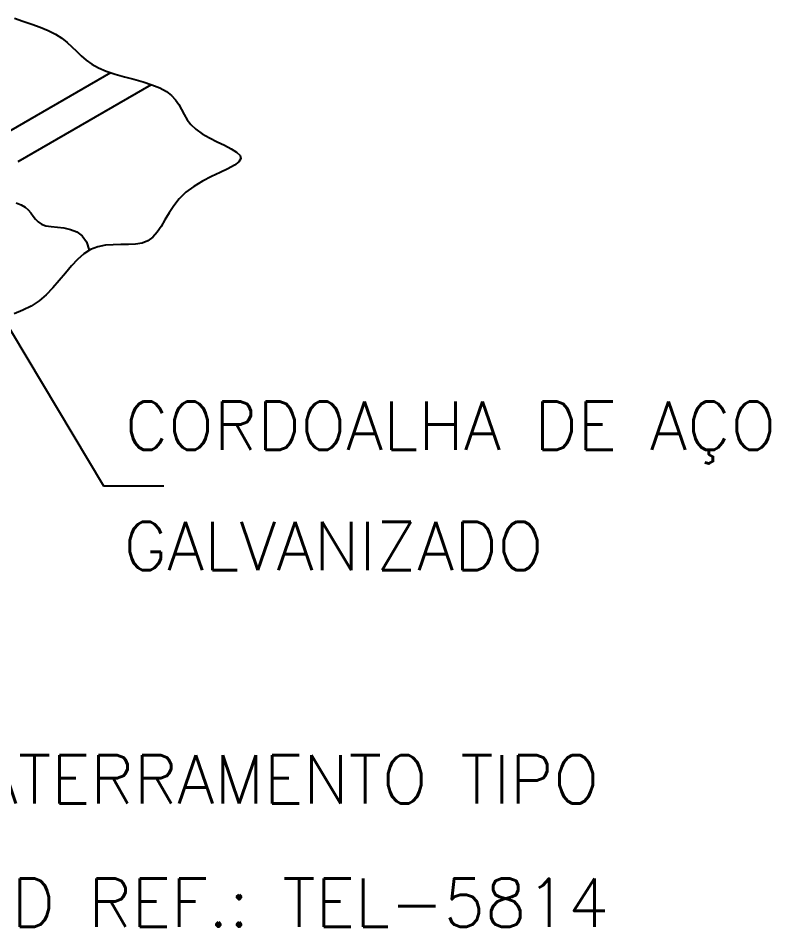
# Model space of a CAD drawing. Header units: millimetres. Extents: x -4896.6 to -4881.4, y -4697.4 to -4683.3.
# Drawn here: x -4884.478 to -4881.361, y -4694.808 to -4691.04 of the extents above; entities that cross this region are included whole.
import ezdxf

# ---------------------------------------------------------------- set-up
doc = ezdxf.new("R2010")
doc.units = ezdxf.units.MM
doc.header["$LTSCALE"] = 10
doc.linetypes.add('DASHEDX2', pattern=[1.5, 1, -0.5])
doc.layers.add('Termotécnica', color=7, linetype='Continuous')
doc.styles.add('r80', font='romans.shx')

msp = doc.modelspace()

# ---------------------------------------------------------------- linework, layer by layer
at = {"layer": 'Termotécnica', "color": 1, "linetype": 'DASHEDX2'}
for p, q in [((-4884.5831, -4691.5489), (-4884.0934, -4691.2662)), ((-4884.4778, -4691.6348), (-4883.9256, -4691.316))]:
    msp.add_line(p, q, dxfattribs=at)
at = {"layer": 'Termotécnica', "color": 2}
for p, q in [((-4884.7952, -4691.8575), (-4884.1239, -4692.9798)), ((-4884.1239, -4692.9798), (-4883.8739, -4692.9798))]:
    msp.add_line(p, q, dxfattribs=at)
for points in [[(-4884.4938, -4691.0404), (-4884.4581, -4691.0531), (-4884.4219, -4691.0656), (-4884.3864, -4691.0784), (-4884.353, -4691.092), (-4884.3231, -4691.1068), (-4884.2974, -4691.1232), (-4884.2752, -4691.1407), (-4884.2552, -4691.159), (-4884.2363, -4691.1776), (-4884.217, -4691.1961), (-4884.1962, -4691.214), (-4884.1726, -4691.2309), (-4884.145, -4691.2462), (-4884.1125, -4691.2598), (-4884.0763, -4691.2719), (-4884.0378, -4691.2832), (-4883.9984, -4691.294), (-4883.9598, -4691.305), (-4883.9234, -4691.3167), (-4883.8906, -4691.3295), (-4883.863, -4691.3441), (-4883.8416, -4691.3607), (-4883.8252, -4691.3791), (-4883.8123, -4691.3988), (-4883.8011, -4691.4193), (-4883.79, -4691.4403), (-4883.7775, -4691.4613), (-4883.7618, -4691.4817), (-4883.7413, -4691.5012), (-4883.7152, -4691.5195), (-4883.685, -4691.5365), (-4883.6532, -4691.5525), (-4883.6223, -4691.5676), (-4883.5945, -4691.582), (-4883.5723, -4691.5959), (-4883.5581, -4691.6095), (-4883.5544, -4691.6228), (-4883.5626, -4691.6362), (-4883.5813, -4691.65), (-4883.6082, -4691.6646), (-4883.6408, -4691.6803), (-4883.6769, -4691.6975), (-4883.7142, -4691.7167), (-4883.7503, -4691.7381), (-4883.7829, -4691.7622), (-4883.8102, -4691.7891), (-4883.8329, -4691.8179), (-4883.8522, -4691.8474), (-4883.8693, -4691.8764), (-4883.8855, -4691.9037), (-4883.9018, -4691.9282), (-4883.9197, -4691.9486), (-4883.9402, -4691.9638), (-4883.9643, -4691.9732), (-4883.9915, -4691.9777), (-4884.0211, -4691.9793), (-4884.0522, -4691.9794), (-4884.0842, -4691.9798), (-4884.1163, -4691.9822), (-4884.1477, -4691.9882), (-4884.1776, -4691.9994), (-4884.2056, -4692.0171), (-4884.2319, -4692.0403), (-4884.2572, -4692.0675), (-4884.2823, -4692.0973), (-4884.3075, -4692.1282), (-4884.3337, -4692.1587), (-4884.3615, -4692.1875), (-4884.3913, -4692.2129), (-4884.4238, -4692.2341), (-4884.4584, -4692.2517), (-4884.4947, -4692.2669)], [(-4884.4864, -4691.8061), (-4884.4658, -4691.8138), (-4884.4493, -4691.8236), (-4884.4362, -4691.8352), (-4884.4254, -4691.8478), (-4884.4156, -4691.8607), (-4884.4057, -4691.8732), (-4884.3945, -4691.8845), (-4884.3806, -4691.8939), (-4884.363, -4691.9008), (-4884.3409, -4691.9047), (-4884.3155, -4691.9072), (-4884.2883, -4691.9103), (-4884.2611, -4691.916), (-4884.2354, -4691.9261), (-4884.2129, -4691.9426), (-4884.1952, -4691.9674), (-4884.184, -4692.0026)]]:
    msp.add_lwpolyline(points, dxfattribs=at)

# ---------------------------------------------------------------- texts
at = {"layer": 'Termotécnica', "color": 2, "style": 'r80'}
for s, p in [('CORDOALHA DE AÇO', (-4884.0357, -4692.8301)), ('GALVANIZADO', (-4884.0408, -4693.3288)), ('HASTE DE ATERRAMENTO TIPO', (-4886.0643, -4694.2963)), ('COPPERWELD REF.: TEL-5814', (-4886.0907, -4694.8077))]:
    msp.add_text(s, height=0.2, dxfattribs=at).set_placement(p)

doc.saveas('drawing.dxf')
